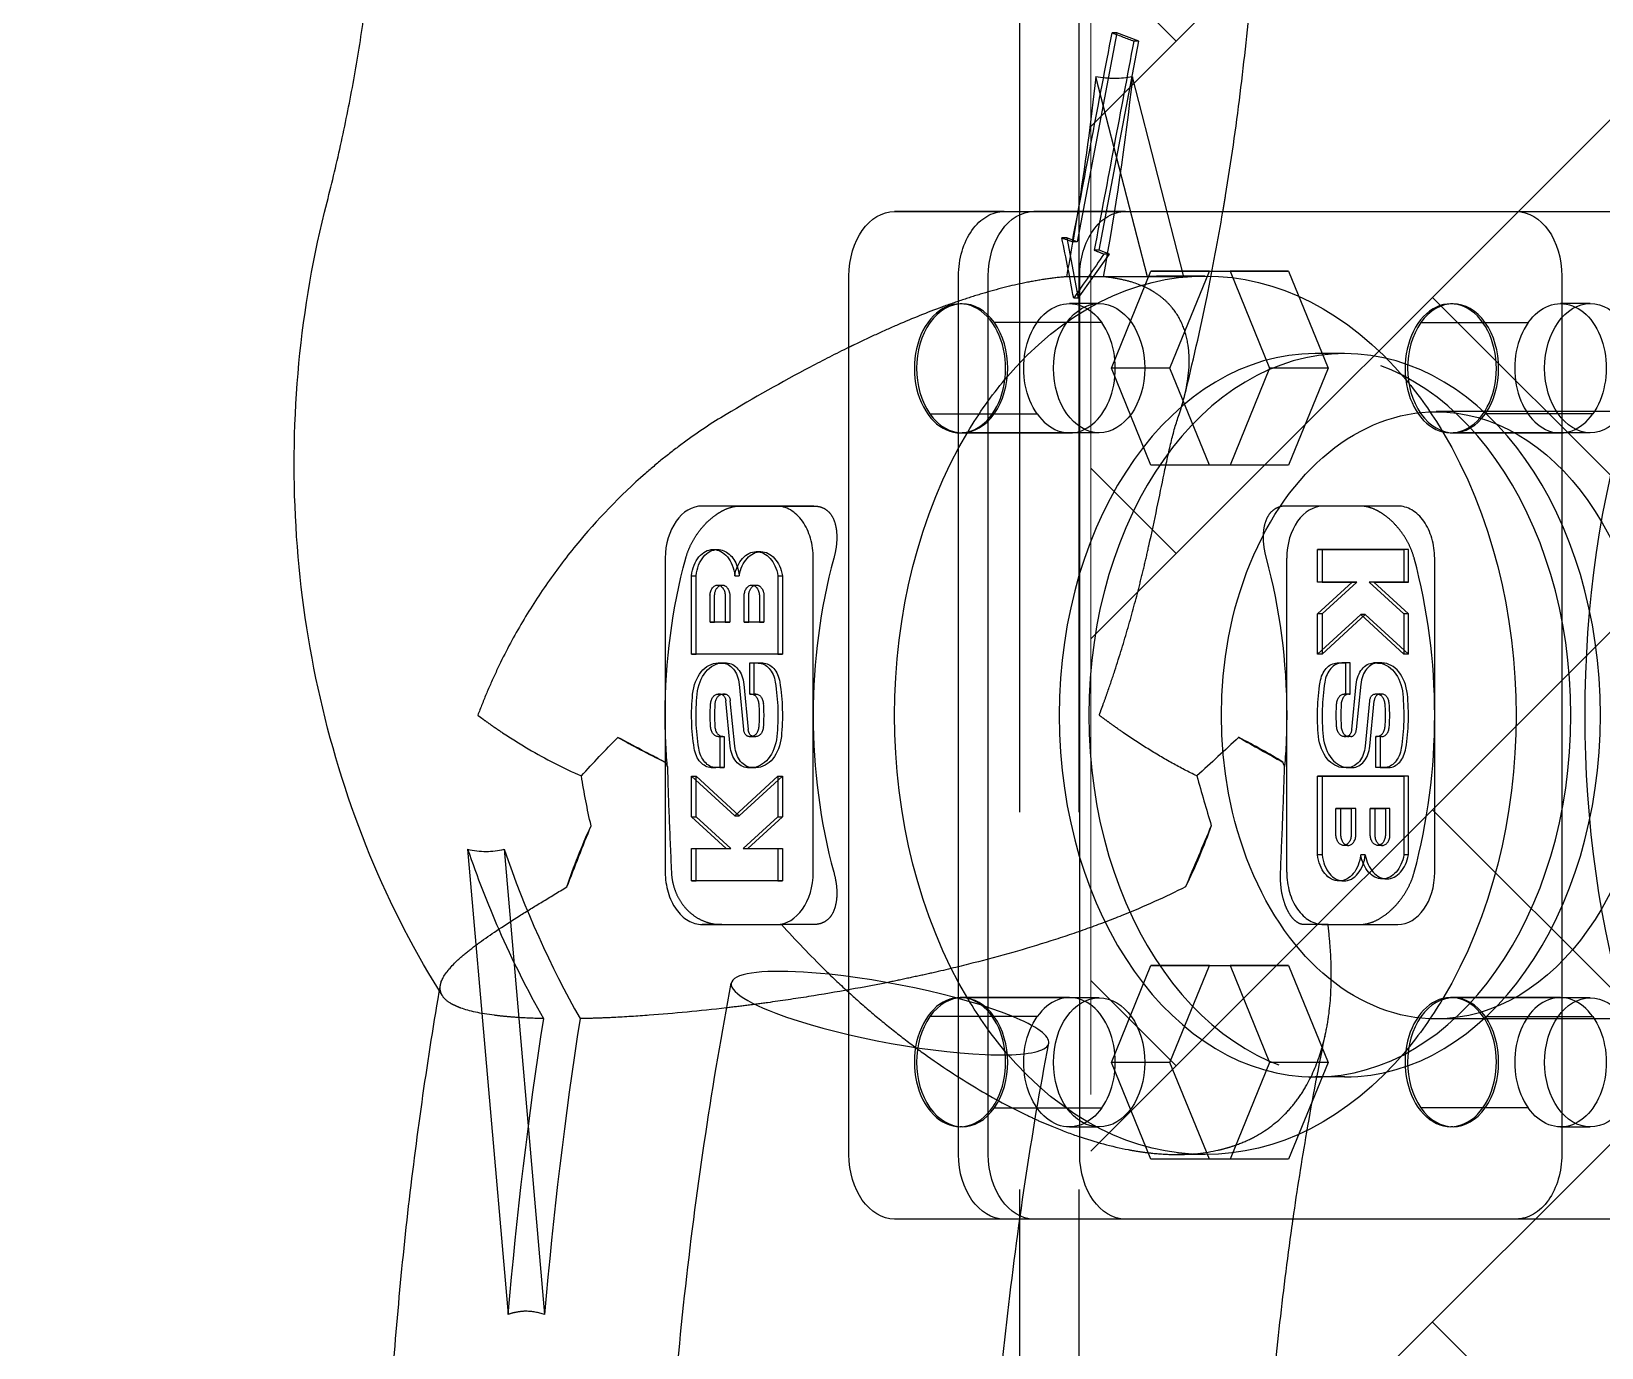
# Model space of a CAD drawing. Header units: millimetres. Extents: x -46397 to 283259, y -8690 to 23983.
# Drawn here: x -13782.1 to -13650.1, y 21987.5 to 22098.3 of the extents above; entities that cross this region are included whole.
import ezdxf

# ---------------------------------------------------------------- set-up
doc = ezdxf.new("R2010")
doc.units = ezdxf.units.MM
doc.linetypes.add('CENTER', pattern=[2, 1.25, -0.25, 0.25, -0.25])
doc.linetypes.add('PHANTOM', pattern=[63.5, 31.75, -6.35, 6.35, -6.35, 6.35, -6.35])
doc.layers.add('DUONGTAM', color=1, linetype='CENTER', lineweight=0)

# ---------------------------------------------------------------- blocks, each defined once
blk = doc.blocks.new('BO-3')
at = {"color": 251, "linetype": 'PHANTOM', "ltscale": 5, "extrusion": (0, 1, 0)}
for p, q in [((600, 4477.61), (600, 2977.61)), ((605, 4477.61), (605, 2977.61)), ((608.19, 4066.93), (604.86, 4049.36)), ((606.72, 4048.65), (610.05, 4066.23)), ((608.19, 4066.93), (607.8, 4066.93)), ((610.05, 4066.23), (608.19, 4066.93)), ((610.05, 4066.23), (609.62, 4066.23)), ((610.77, 4046.41), (606.44, 4063.22)), ((613.84, 4046.41), (609.52, 4063.22)), ((598.73, 4051.91), (589.51, 4051.91)), ((589.51, 4051.91), (641.78, 4051.91)), ((598.73, 4051.91), (651, 4051.91)), ((608.92, 4051.91), (601.23, 4051.91)), ((601.23, 4051.91), (653.5, 4051.91)), ((608.92, 4051.91), (661.18, 4051.91)), ((603.99, 4049.68), (603.57, 4049.68)), ((603.99, 4049.68), (604.96, 4044.61)), ((604.86, 4049.36), (603.99, 4049.68)), ((604.86, 4049.36), (604.46, 4049.36)), ((604.96, 4044.61), (607.58, 4048.32)), ((606.72, 4048.65), (606.3, 4048.65)), ((607.58, 4048.32), (606.72, 4048.65)), ((607.58, 4048.32), (607.1, 4048.32)), ((585.67, 3972.56), (585.67, 4046.47)), ((594.89, 3972.56), (594.89, 4046.47)), ((597.39, 3972.56), (597.39, 4046.47)), ((610.77, 4046.41), (603.97, 4046.41)), ((605.08, 3972.56), (605.08, 4046.47)), ((613.84, 4046.41), (607.04, 4046.41)), ((607.74, 4038.72), (611.07, 4046.87)), ((615.99, 4046.87), (611.07, 4046.87)), ((611.07, 4046.87), (617.73, 4046.87)), ((615.64, 4046.47), (612.29, 4046.47)), ((612.66, 4038.72), (615.99, 4046.87)), ((615.99, 4046.87), (622.65, 4046.87)), ((617.73, 4046.87), (621.05, 4038.72)), ((622.65, 4046.87), (617.73, 4046.87)), ((622.65, 4046.87), (625.97, 4038.72)), ((645.62, 4046.47), (645.62, 3972.56)), ((595.2, 4044.13), (595.01, 4044.13)), ((606.71, 4044.16), (604.21, 4044.16)), ((604.96, 4044.61), (604.57, 4044.61)), ((636.47, 4044.13), (636.28, 4044.13)), ((648.02, 4044.16), (645.52, 4044.16)), ((606.94, 4042.55), (597.91, 4042.55)), ((633.76, 4042.55), (642.79, 4042.55)), ((627.36, 4039.95), (624.87, 4039.95)), ((611.07, 4030.57), (607.74, 4038.72)), ((612.66, 4038.72), (607.74, 4038.72)), ((615.99, 4030.57), (612.66, 4038.72)), ((621.05, 4038.72), (617.73, 4030.57)), ((625.97, 4038.72), (621.05, 4038.72)), ((625.97, 4038.72), (622.65, 4030.57)), ((592.47, 4034.87), (601.5, 4034.87)), ((653.88, 4035.06), (635.05, 4035.06)), ((648.23, 4034.87), (639.2, 4034.87)), ((604.23, 4033.26), (595.01, 4033.26)), ((606.71, 4033.29), (595.18, 4033.29)), ((645.5, 4033.26), (636.28, 4033.26)), ((648.02, 4033.29), (636.49, 4033.29)), ((617.73, 4030.57), (611.07, 4030.57)), ((615.99, 4030.57), (611.07, 4030.57)), ((622.65, 4030.57), (615.99, 4030.57)), ((622.65, 4030.57), (617.73, 4030.57)), ((579.56, 4027.12), (573.33, 4027.12)), ((576.49, 4027.12), (582.72, 4027.12)), ((582.72, 4027.12), (579.56, 4027.12)), ((628.67, 4027.12), (622.44, 4027.12)), ((631.82, 4027.12), (625.6, 4027.12)), ((631.82, 4027.12), (628.67, 4027.12)), ((570.22, 4022.72), (570.22, 3996.31)), ((574.25, 4023.45), (574.63, 4023.45)), ((577.88, 4023.28), (578.26, 4023.28)), ((582.67, 3996.31), (582.67, 4022.72)), ((622.48, 4022.72), (622.48, 3996.31)), ((625.08, 4023.45), (632.34, 4023.45)), ((625.08, 4020.72), (625.08, 4023.45)), ((625.46, 4023.45), (625.08, 4023.45)), ((632.73, 4023.45), (625.46, 4023.45)), ((625.46, 4023.45), (625.46, 4020.72)), ((632.34, 4023.45), (632.34, 4020.72)), ((632.73, 4023.45), (632.34, 4023.45)), ((632.73, 4020.72), (632.73, 4023.45)), ((634.94, 3996.31), (634.94, 4022.72)), ((572.43, 4014.65), (572.43, 4021.25)), ((572.43, 4021.25), (572.81, 4021.25)), ((572.81, 4014.65), (572.81, 4021.25)), ((576.06, 4021.25), (576.45, 4021.25)), ((579.69, 4021.25), (580.08, 4021.25)), ((579.69, 4021.25), (579.69, 4014.65)), ((580.08, 4021.25), (580.08, 4014.65)), ((574.62, 4020.46), (575.01, 4020.46)), ((577.5, 4020.46), (577.88, 4020.46)), ((628, 4020.72), (625.08, 4020.72)), ((625.08, 4018.04), (628, 4020.72)), ((625.46, 4020.72), (625.08, 4020.72)), ((625.46, 4020.72), (628.38, 4020.72)), ((628.38, 4020.72), (625.46, 4018.04)), ((628.38, 4020.72), (628, 4020.72)), ((629.42, 4020.72), (632.34, 4018.04)), ((632.34, 4020.72), (629.42, 4020.72)), ((629.81, 4020.72), (629.42, 4020.72)), ((632.73, 4018.04), (629.81, 4020.72)), ((629.81, 4020.72), (632.73, 4020.72)), ((632.73, 4020.72), (632.34, 4020.72)), ((573.99, 4017.35), (573.99, 4019.62)), ((574.37, 4017.35), (574.37, 4019.62)), ((575.26, 4019.62), (575.26, 4017.35)), ((575.65, 4019.62), (575.65, 4017.35)), ((576.86, 4017.35), (576.86, 4019.62)), ((577.24, 4017.35), (577.24, 4019.62)), ((578.14, 4019.62), (578.14, 4017.35)), ((578.52, 4019.62), (578.52, 4017.35)), ((575.26, 4017.35), (573.99, 4017.35)), ((573.99, 4017.35), (574.37, 4017.35)), ((575.65, 4017.35), (574.37, 4017.35)), ((575.26, 4017.35), (575.65, 4017.35)), ((578.14, 4017.35), (576.86, 4017.35)), ((576.86, 4017.35), (577.24, 4017.35)), ((578.52, 4017.35), (577.24, 4017.35)), ((578.14, 4017.35), (578.52, 4017.35)), ((625.08, 4014.65), (625.08, 4018.04)), ((625.46, 4018.04), (625.08, 4018.04)), ((628.71, 4017.99), (625.08, 4014.65)), ((625.46, 4018.04), (625.46, 4014.65)), ((625.46, 4014.65), (629.09, 4017.99)), ((632.34, 4014.65), (628.71, 4017.99)), ((629.09, 4017.99), (628.71, 4017.99)), ((629.09, 4017.99), (632.73, 4014.65)), ((632.34, 4018.04), (632.34, 4014.65)), ((632.73, 4018.04), (632.34, 4018.04)), ((632.73, 4014.65), (632.73, 4018.04)), ((572.43, 4014.65), (572.81, 4014.65)), ((579.69, 4014.65), (572.43, 4014.65)), ((580.08, 4014.65), (572.81, 4014.65)), ((579.69, 4014.65), (580.08, 4014.65)), ((625.46, 4014.65), (625.08, 4014.65)), ((632.73, 4014.65), (632.34, 4014.65)), ((574.66, 4013.92), (574.98, 4013.92)), ((574.66, 4013.92), (575.04, 4013.92)), ((574.98, 4013.92), (575.37, 4013.92)), ((575.04, 4013.92), (575.37, 4013.92)), ((577.33, 4013.92), (578.04, 4013.92)), ((577.33, 4011.3), (577.33, 4013.92)), ((577.33, 4013.92), (577.71, 4013.92)), ((577.71, 4013.92), (578.42, 4013.92)), ((577.71, 4011.3), (577.71, 4013.92)), ((578.04, 4013.92), (578.42, 4013.92)), ((626.73, 4013.92), (627.44, 4013.92)), ((627.83, 4013.92), (627.12, 4013.92)), ((627.44, 4013.92), (627.44, 4011.3)), ((627.83, 4013.92), (627.44, 4013.92)), ((627.83, 4011.3), (627.83, 4013.92)), ((629.79, 4013.92), (630.12, 4013.92)), ((630.17, 4013.92), (629.79, 4013.92)), ((630.5, 4013.92), (630.12, 4013.92)), ((630.5, 4013.92), (630.17, 4013.92)), ((576.44, 4012.12), (576.81, 4008.31)), ((576.83, 4012.12), (577.2, 4008.31)), ((627.96, 4008.31), (628.33, 4012.12)), ((628.71, 4012.12), (628.34, 4008.31)), ((574.84, 4011.3), (574.68, 4011.3)), ((574.68, 4011.3), (575.06, 4011.3)), ((574.84, 4011.3), (575.22, 4011.3)), ((575.22, 4011.3), (575.06, 4011.3)), ((575.68, 4006.91), (575.31, 4010.72)), ((576.06, 4006.91), (575.69, 4010.72)), ((577.44, 4011.3), (577.33, 4011.3)), ((577.33, 4011.3), (577.71, 4011.3)), ((577.44, 4011.3), (577.83, 4011.3)), ((577.83, 4011.3), (577.71, 4011.3)), ((627.44, 4011.3), (627.33, 4011.3)), ((627.71, 4011.3), (627.33, 4011.3)), ((627.83, 4011.3), (627.44, 4011.3)), ((627.71, 4011.3), (627.83, 4011.3)), ((629.46, 4010.72), (629.09, 4006.91)), ((629.48, 4006.91), (629.85, 4010.72)), ((630.09, 4011.3), (629.94, 4011.3)), ((630.32, 4011.3), (629.94, 4011.3)), ((630.47, 4011.3), (630.09, 4011.3)), ((630.32, 4011.3), (630.47, 4011.3)), ((574.68, 4007.72), (574.8, 4007.72)), ((574.68, 4007.72), (575.06, 4007.72)), ((574.8, 4007.72), (575.18, 4007.72)), ((574.8, 4007.72), (574.8, 4005.11)), ((575.06, 4007.72), (575.18, 4007.72)), ((575.18, 4007.72), (575.18, 4005.11)), ((577.29, 4007.72), (577.44, 4007.72)), ((577.29, 4007.72), (577.67, 4007.72)), ((577.44, 4007.72), (577.83, 4007.72)), ((577.67, 4007.72), (577.83, 4007.72)), ((627.33, 4007.72), (627.48, 4007.72)), ((627.71, 4007.72), (627.33, 4007.72)), ((627.87, 4007.72), (627.48, 4007.72)), ((627.87, 4007.72), (627.71, 4007.72)), ((629.98, 4007.72), (630.09, 4007.72)), ((629.98, 4005.11), (629.98, 4007.72)), ((630.36, 4007.72), (629.98, 4007.72)), ((630.47, 4007.72), (630.09, 4007.72)), ((630.47, 4007.72), (630.36, 4007.72)), ((630.36, 4007.72), (630.36, 4005.11)), ((572.43, 4000.98), (572.43, 4004.38)), ((572.43, 4004.38), (572.81, 4004.38)), ((572.43, 4004.38), (576.06, 4001.04)), ((572.81, 4004.38), (576.45, 4001.04)), ((572.81, 4000.98), (572.81, 4004.38)), ((574.8, 4005.11), (574.09, 4005.11)), ((574.09, 4005.11), (574.47, 4005.11)), ((575.18, 4005.11), (574.47, 4005.11)), ((574.8, 4005.11), (575.18, 4005.11)), ((576.06, 4001.04), (579.69, 4004.38)), ((576.45, 4001.04), (580.08, 4004.38)), ((577.47, 4005.11), (577.14, 4005.11)), ((577.14, 4005.11), (577.52, 4005.11)), ((577.47, 4005.11), (577.85, 4005.11)), ((577.85, 4005.11), (577.52, 4005.11)), ((579.69, 4004.38), (580.08, 4004.38)), ((579.69, 4004.38), (579.69, 4000.98)), ((580.08, 4004.38), (580.08, 4000.98)), ((625.08, 4004.38), (632.34, 4004.38)), ((625.08, 3997.77), (625.08, 4004.38)), ((625.46, 4004.38), (625.08, 4004.38)), ((632.73, 4004.38), (625.46, 4004.38)), ((625.46, 4004.38), (625.46, 3997.77)), ((627.63, 4005.11), (627.3, 4005.11)), ((627.69, 4005.11), (627.3, 4005.11)), ((628.02, 4005.11), (627.63, 4005.11)), ((627.69, 4005.11), (628.02, 4005.11)), ((630.69, 4005.11), (629.98, 4005.11)), ((630.36, 4005.11), (629.98, 4005.11)), ((630.36, 4005.11), (631.07, 4005.11)), ((632.34, 4004.38), (632.34, 3997.77)), ((632.73, 4004.38), (632.34, 4004.38)), ((632.73, 3997.77), (632.73, 4004.38)), ((626.63, 4001.68), (627.91, 4001.68)), ((626.63, 3999.4), (626.63, 4001.68)), ((627.02, 4001.68), (626.63, 4001.68)), ((627.02, 4001.68), (627.02, 3999.4)), ((628.3, 4001.68), (627.02, 4001.68)), ((627.91, 4001.68), (627.91, 3999.4)), ((628.3, 4001.68), (627.91, 4001.68)), ((628.3, 3999.4), (628.3, 4001.68)), ((629.51, 3999.4), (629.51, 4001.68)), ((629.51, 4001.68), (630.79, 4001.68)), ((629.89, 4001.68), (629.51, 4001.68)), ((631.17, 4001.68), (629.89, 4001.68)), ((629.89, 4001.68), (629.89, 3999.4)), ((630.79, 4001.68), (630.79, 3999.4)), ((631.17, 4001.68), (630.79, 4001.68)), ((631.17, 3999.4), (631.17, 4001.68)), ((575.35, 3998.3), (572.43, 4000.98)), ((572.43, 4000.98), (572.81, 4000.98)), ((575.73, 3998.3), (572.81, 4000.98)), ((576.06, 4001.04), (576.45, 4001.04)), ((579.69, 4000.98), (576.77, 3998.3)), ((580.08, 4000.98), (577.16, 3998.3)), ((579.69, 4000.98), (580.08, 4000.98)), ((553.6, 3998.25), (557, 3959.1)), ((556.67, 3998.25), (560.07, 3959.1)), ((572.43, 3995.57), (572.43, 3998.3)), ((572.43, 3998.3), (575.35, 3998.3)), ((572.43, 3998.3), (572.81, 3998.3)), ((572.81, 3995.57), (572.81, 3998.3)), ((572.81, 3998.3), (575.73, 3998.3)), ((575.35, 3998.3), (575.73, 3998.3)), ((576.77, 3998.3), (579.69, 3998.3)), ((576.77, 3998.3), (577.16, 3998.3)), ((577.16, 3998.3), (580.08, 3998.3)), ((579.69, 3998.3), (580.08, 3998.3)), ((579.69, 3998.3), (579.69, 3995.57)), ((580.08, 3998.3), (580.08, 3995.57)), ((625.46, 3997.77), (625.08, 3997.77)), ((627.66, 3998.57), (627.27, 3998.57)), ((629.09, 3997.77), (628.71, 3997.77)), ((630.53, 3998.57), (630.15, 3998.57)), ((632.73, 3997.77), (632.34, 3997.77)), ((579.69, 3995.57), (572.43, 3995.57)), ((572.43, 3995.57), (572.81, 3995.57)), ((580.08, 3995.57), (572.81, 3995.57)), ((579.69, 3995.57), (580.08, 3995.57)), ((627.28, 3995.57), (626.89, 3995.57)), ((630.91, 3995.75), (630.53, 3995.75)), ((573.33, 3991.91), (579.56, 3991.91)), ((574.97, 3991.91), (573.33, 3991.91)), ((582.72, 3991.91), (580.01, 3991.91)), ((625.6, 3991.91), (623.96, 3991.91)), ((625.6, 3991.91), (631.82, 3991.91)), ((625.96, 3991.91), (628.67, 3991.91)), ((607.74, 3980.31), (611.07, 3988.46)), ((615.99, 3988.46), (611.07, 3988.46)), ((611.07, 3988.46), (617.73, 3988.46)), ((612.66, 3980.31), (615.99, 3988.46)), ((615.99, 3988.46), (622.65, 3988.46)), ((617.73, 3988.46), (621.05, 3980.31)), ((622.65, 3988.46), (617.73, 3988.46)), ((622.65, 3988.46), (625.97, 3980.31)), ((604.23, 3985.76), (595.01, 3985.76)), ((606.71, 3985.74), (595.18, 3985.74)), ((645.5, 3985.76), (636.28, 3985.76)), ((648.02, 3985.74), (636.49, 3985.74)), ((601.51, 3984.16), (592.47, 3984.16)), ((653.88, 3983.97), (635.05, 3983.97)), ((639.2, 3984.16), (648.23, 3984.16)), ((611.07, 3972.16), (607.74, 3980.31)), ((612.66, 3980.31), (607.74, 3980.31)), ((615.99, 3972.16), (612.66, 3980.31)), ((621.05, 3980.31), (617.73, 3972.16)), ((625.97, 3980.31), (621.05, 3980.31)), ((625.97, 3980.31), (622.65, 3972.16)), ((627.37, 3979.08), (624.87, 3979.08)), ((597.91, 3976.48), (606.94, 3976.48)), ((642.79, 3976.48), (633.76, 3976.48)), ((595.2, 3974.89), (595.01, 3974.89)), ((606.71, 3974.87), (604.21, 3974.87)), ((636.47, 3974.89), (636.28, 3974.89)), ((648.02, 3974.87), (645.52, 3974.87)), ((615.64, 3972.56), (613.26, 3972.56)), ((617.73, 3972.16), (611.07, 3972.16)), ((615.99, 3972.16), (611.07, 3972.16)), ((622.65, 3972.16), (615.99, 3972.16)), ((622.65, 3972.16), (617.73, 3972.16)), ((641.78, 3967.12), (589.51, 3967.12)), ((651, 3967.12), (598.73, 3967.12)), ((653.5, 3967.12), (601.23, 3967.12)), ((661.18, 3967.12), (608.92, 3967.12)), ((651, 3967.12), (641.78, 3967.12))]:
    blk.add_line(p, q, dxfattribs=at)
at = {"color": 251, "linetype": 'PHANTOM', "ltscale": 5}
for centre, major_axis, ratio, start_param, end_param in [((695.58, 4009.51), (0, 67.93), 0.707107, 0, 1.57079), ((621.8, 4009.51), (-16.49, 35.46), 0.631524, 5.938679, 6.056394), ((595.01, 4038.7), (0, 5.43), 0.707107, -1.744416, 3.315199), ((595.2, 4038.7), (0, 5.43), 0.707107, -0.782576, 2.35336), ((606.71, 4038.72), (0, -5.43), 0.707107, 1.57079, 7.853975), ((636.28, 4038.7), (0, -5.43), 0.707107, -0.17362, 4.885996), ((636.47, 4038.7), (0, 5.43), 0.707107, -2.353373, 0.782563), ((648.02, 4038.72), (0, -5.43), 0.707107, 1.57079, 7.853975), ((595.18, 4038.72), (0, -5.43), 0.707107, -0.782576, 2.35336), ((604.23, 4038.7), (0, -5.43), 0.707107, -0.788233, 2.359016), ((636.49, 4038.72), (0, -5.43), 0.707107, -2.353373, 0.782563), ((645.5, 4038.7), (0, -5.43), 0.707107, -2.359029, 0.78822), ((595.01, 4038.7), (0, -5.43), 0.707107, 0.173607, 1.397176), ((636.28, 4038.7), (0, -5.43), 0.707107, -1.39719, -0.17362), ((573.33, 4022.72), (0, 4.4), 0.707107, 0.000007, 1.570803), ((579.56, 4022.72), (0, 4.4), 0.707107, -1.57079, 0.000007), ((625.6, 4022.72), (0, 4.4), 0.707107, 0.000007, 1.570803), ((631.82, 4022.72), (0, 4.4), 0.707107, -1.57079, 0.000007), ((608.8, 4009.51), (0, -36.96), 0.707107, -1.936235, -1.570803), ((608.8, 4009.51), (0, 36.96), 0.707107, -1.570803, -1.205371), ((627.12, 4011.83), (0, 2.08), 0.707107, 0.000007, 1.349036), ((630.17, 4011.83), (0, 2.08), 0.707107, 0.000007, 1.434218), ((630.5, 4010.86), (0, 3.05), 0.707107, -1.429286, 0.000007), ((634.39, 4009.51), (0, -12.62), 0.707107, -1.792557, -1.429286), ((627.71, 4010.39), (0, 0.91), 0.707107, 0.000007, 1.473884), ((630.32, 4010.63), (0, 0.675), 0.707107, 0.000007, 1.434218), ((630.47, 4010.39), (0, 0.91), 0.707107, -1.473871, 0.000007), ((623.8, 4009.51), (0, 12.62), 0.707107, -1.792557, -1.429286), ((608.8, 4009.51), (0, -36.96), 0.707107, -1.570803, -1.205371), ((634.12, 4009.51), (0, -10.01), 0.707107, -1.667709, -1.473871), ((624.07, 4009.51), (0, 10.01), 0.707107, -1.667709, -1.473871), ((608.8, 4009.51), (0, 36.96), 0.707107, -1.936235, -1.570803), ((695.58, 4009.51), (0, -67.93), 0.707107, -1.570803, 0), ((627.71, 4008.63), (0, -0.91), 0.707107, -1.473871, 0.000007), ((627.87, 4008.4), (0, -0.675), 0.707107, 0.000007, 1.434218), ((630.47, 4008.63), (0, -0.91), 0.707107, 0.000007, 1.473884), ((593.57, 4006.99), (35.67, -9.68), 0.2534, -2.372252, -2.215015), ((593.57, 4006.99), (-35.67, 9.68), 0.2534, -2.428702, -2.271465), ((627.69, 4008.16), (0, -3.05), 0.707107, -1.429286, 0.000007), ((628.02, 4007.2), (0, -2.08), 0.707107, 0.000007, 1.434218), ((631.07, 4007.2), (0, -2.08), 0.707107, 0.000007, 1.349036), ((627.66, 3999.47), (0, -0.905), 0.707107, -1.494877, 1.49489), ((630.53, 3999.47), (0, -0.905), 0.707107, -1.494877, 1.49489), ((600.95, 4030.65), (0, 74.39), 0.707107, 2.021432, 2.124859), ((604.02, 4030.65), (0, 74.39), 0.707107, 2.021432, 2.248833), ((627.28, 3998.17), (0, -2.6), 0.707107, -1.417246, 1.417259), ((630.91, 3998.39), (0, -2.64), 0.707107, -1.33546, 1.335473), ((573.33, 3996.31), (0, -4.4), 0.707107, -1.57079, 0.000007), ((579.56, 3996.31), (0, -4.4), 0.707107, 0.000007, 1.570803), ((625.6, 3996.31), (0, -4.4), 0.707107, -1.57079, 0.000007), ((631.82, 3996.31), (0, -4.4), 0.707107, 0.000007, 1.570803), ((601.32, 4030.97), (45.1, 39.46), 0.000001, 3.141588, 3.141592), ((600.95, 4030.65), (0, 74.39), 0.707107, 2.124864, 2.248833), ((589.12, 3984.45), (-13.35, 2.53), 0.183008, -1.144652, 0.802728), ((589.12, 3984.45), (13.35, -2.53), 0.183008, -2.338865, 1.996343), ((589.12, 3984.45), (-13.35, 2.53), 0.183009, -1.14525, -1.144652), ((595.01, 3980.33), (0, 5.43), 0.707107, -0.17362, 4.885996), ((595.18, 3980.31), (0, 5.43), 0.707107, -2.353373, 0.782563), ((595.01, 3980.33), (0, 5.43), 0.707107, -1.39719, -0.17362), ((604.23, 3980.33), (0, 5.43), 0.707107, -2.359029, 0.78822), ((606.71, 3980.31), (0, -5.43), 0.707107, 1.57079, 7.853975), ((636.28, 3980.33), (0, -5.43), 0.707107, -1.744416, 3.315199), ((636.49, 3980.31), (0, 5.43), 0.707107, -0.782576, 2.35336), ((636.28, 3980.33), (0, 5.43), 0.707107, 0.173607, 1.397176), ((645.5, 3980.33), (0, 5.43), 0.707107, -0.788233, 2.359016), ((648.02, 3980.31), (0, -5.43), 0.707107, 1.57079, 7.853975), ((735.54, 3929.08), (0, 254.28), 0.707107, 1.353148, 1.452468), ((738.62, 3929.08), (0, 254.28), 0.707107, 1.353148, 1.452468), ((595.2, 3980.33), (0, -5.43), 0.707107, -2.353373, 0.782563), ((636.47, 3980.33), (0, -5.43), 0.707107, -0.782576, 2.35336)]:
    blk.add_ellipse(centre, major_axis=major_axis, ratio=ratio, start_param=start_param, end_param=end_param, dxfattribs=at)
at = {"color": 251, "linetype": 'PHANTOM', "ltscale": 5, "extrusion": (0, 0, -1)}
for centre, major_axis, ratio, start_param, end_param in [((485.75, 4089.95), (0, 172.76), 0.707107, 1.726127, 1.792815), ((488.83, 4089.95), (0, 172.76), 0.707107, 1.726127, 1.825573), ((589.51, 4046.47), (0, 5.43), 0.707107, -1.57079, 0), ((589.51, 4046.47), (0, 5.43), 0.000001, 0, 0.000007), ((598.73, 4046.47), (0, 5.43), 0.707107, -1.57079, 0.000007), ((601.23, 4046.47), (0, 5.43), 0.707107, -1.57079, 0), ((601.23, 4046.47), (0, 5.43), 0.000001, 0, 0.000007), ((485.75, 4089.95), (0, 172.76), 0.707107, 1.792815, 1.825573), ((608.92, 4046.47), (0, 5.43), 0.707107, -1.57079, 0.000007), ((641.78, 4046.47), (0, 5.43), 0.707107, 0.000007, 1.570803), ((615.64, 4009.51), (0, 36.96), 0.707107, -0.700831, 0.700844), ((604.21, 4038.72), (0, 5.43), 0.707107, -2.359016, 0.788233), ((645.52, 4038.72), (0, 5.43), 0.707107, -0.78822, 2.359029), ((624.87, 4009.51), (0, 30.43), 0.707107, -1.570789783786883, 4.712395523392703), ((627.36, 4009.51), (0, -30.43), 0.707107, -1.570789783786884, 4.712395523392702), ((615.64, 4009.51), (0, 36.96), 0.707107, -0.869953, -0.700831), ((615.64, 4009.51), (0, -36.96), 0.707107, -2.440749, -2.271627), ((635.05, 4009.51), (0, -25.54), 0.707107, 0, 3.141593), ((635.05, 4009.51), (0, 25.54), 0.707107, 0, 1.570803), ((615.64, 4009.51), (0, 36.96), 0.707107, -2.271627, -0.869953), ((615.64, 4009.51), (0, -36.96), 0.707107, -2.271627, -0.869953), ((596.35, 4009.51), (0, 36.96), 0.707107, -1.57079, -1.205358), ((574.25, 4020.86), (0, 2.6), 0.707107, -1.417259, 1.417246), ((574.63, 4020.86), (0, -2.6), 0.707107, 1.724334, 3.141593), ((574.63, 4020.86), (0, 2.6), 0.707107, 0, 1.113758), ((577.88, 4020.64), (0, 2.64), 0.707107, -1.335473, 1.33546), ((578.26, 4020.64), (0, -2.64), 0.707107, 1.806119, 3.141593), ((578.26, 4020.64), (0, 2.64), 0.707107, 0, 1.33546), ((596.35, 4009.51), (0, -36.96), 0.707107, -1.936222, -1.57079), ((574.63, 4020.86), (0, 2.6), 0.707107, 1.113758, 1.417246), ((574.62, 4019.56), (0, 0.905), 0.707107, -1.49489, 1.494877), ((575.01, 4019.56), (0, -0.905), 0.707107, 1.646703, 2.836641), ((575.01, 4019.56), (0, 0.905), 0.707107, -0.304952, 1.494877), ((577.5, 4019.56), (0, 0.905), 0.707107, -1.49489, 1.494877), ((577.88, 4019.56), (0, -0.905), 0.707107, 1.646703, 2.836641), ((577.88, 4019.56), (0, 0.905), 0.707107, -0.304952, 1.494877), ((574.66, 4010.86), (0, 3.05), 0.707107, -1.429299, -0.000007), ((575.04, 4010.86), (0, -3.05), 0.707107, 1.712294, 3.141586), ((574.98, 4011.83), (0, 2.08), 0.707107, -0.000007, 1.434205), ((575.37, 4011.83), (0, 2.08), 0.707107, 0, 1.434205), ((578.04, 4011.83), (0, 2.08), 0.707107, -0.000007, 1.349023), ((578.42, 4011.83), (0, 2.08), 0.707107, 0, 1.349023), ((626.73, 4011.83), (0, -2.08), 0.707107, 1.792557, 3.141586), ((629.79, 4011.83), (0, -2.08), 0.707107, 1.707375, 3.141586), ((630.12, 4010.86), (0, 3.05), 0.707107, -0.000007, 1.429286), ((570.77, 4009.51), (0, -12.62), 0.707107, -1.79257, -1.429299), ((571.15, 4009.51), (0, 12.62), 0.707107, 1.349023, 1.712294), ((634, 4009.51), (0, -12.62), 0.707107, 1.429286, 1.792557), ((581.36, 4009.51), (0, 12.62), 0.707107, -1.79257, -1.429299), ((581.74, 4009.51), (0, -12.62), 0.707107, 1.349023, 1.712294), ((574.68, 4010.39), (0, 0.91), 0.707107, -1.473884, -0.000007), ((575.06, 4010.39), (0, -0.91), 0.707107, 1.667708, 2.949137), ((574.84, 4010.63), (0, 0.675), 0.707107, -0.000007, 1.434205), ((575.06, 4010.39), (0, -0.91), 0.707107, 2.949137, 3.141586), ((575.22, 4010.63), (0, 0.675), 0.707107, -0.000007, 1.434205), ((577.44, 4010.39), (0, 0.91), 0.707107, -0.000007, 1.473871), ((577.83, 4010.39), (0, 0.91), 0.707107, -0.000007, 1.473871), ((627.33, 4010.39), (0, -0.91), 0.707107, 1.667709, 3.141586), ((629.94, 4010.63), (0, -0.675), 0.707107, 1.707375, 3.141586), ((630.09, 4010.39), (0, 0.91), 0.707107, -0.000007, 1.473871), ((623.41, 4009.51), (0, 12.62), 0.707107, 1.429286, 1.792557), ((596.35, 4009.51), (0, 36.96), 0.707107, -1.687581, -1.57079), ((581.08, 4009.51), (0, 10.01), 0.707107, -1.667722, -1.473884), ((581.47, 4009.51), (0, -10.01), 0.707107, 1.473871, 1.667709), ((571.04, 4009.51), (0, -10.01), 0.707107, -1.667722, -1.473884), ((571.42, 4009.51), (0, 10.01), 0.707107, 1.473871, 1.667709), ((596.35, 4009.51), (0, -36.96), 0.707107, -1.57079, -1.453999), ((633.73, 4009.51), (0, -10.01), 0.707107, 1.473871, 1.667709), ((623.69, 4009.51), (0, 10.01), 0.707107, 1.473871, 1.667709), ((635.05, 4009.51), (0, -25.54), 0.707107, -1.57079, 0), ((574.68, 4008.63), (0, -0.91), 0.707107, -0.000007, 1.473871), ((575.06, 4008.63), (0, -0.91), 0.707107, 0.00153, 1.473871), ((577.29, 4008.4), (0, -0.675), 0.707107, -0.000007, 1.434205), ((577.67, 4008.4), (0, -0.675), 0.707107, 0.223563, 1.434205), ((577.44, 4008.63), (0, -0.91), 0.707107, -1.473884, -0.000007), ((577.83, 4008.63), (0, 0.91), 0.707107, 1.667709, 3.141586), ((627.33, 4008.63), (0, -0.91), 0.707107, -0.000007, 1.473871), ((627.48, 4008.4), (0, 0.675), 0.707107, 1.707375, 3.141586), ((630.09, 4008.63), (0, 0.91), 0.707107, 1.667709, 3.141586), ((588.91, 4009.51), (72.73, -35.36), 0.147655, 1.758808, 1.815258), ((574.09, 4007.2), (0, -2.08), 0.707107, -0.000007, 1.349023), ((574.47, 4007.2), (0, -2.08), 0.707107, -0.000007, 1.349023), ((575.06, 4008.63), (0, 0.91), 0.707107, 3.141586, 3.143123), ((577.14, 4007.2), (0, -2.08), 0.707107, -0.000007, 1.434205), ((577.52, 4007.2), (0, -2.08), 0.707107, -0.000007, 1.434205), ((577.47, 4008.16), (0, -3.05), 0.707107, -1.429299, -0.000007), ((577.67, 4008.4), (0, 0.675), 0.707107, 3.141586, 3.365156), ((577.85, 4008.16), (0, 3.05), 0.707107, 1.712294, 3.141586), ((588.91, 4009.51), (72.73, -35.36), 0.147655, 5.057637, 5.114087), ((627.3, 4008.16), (0, -3.05), 0.707107, -0.000007, 1.429286), ((627.63, 4007.2), (0, 2.08), 0.707107, 1.707375, 3.141586), ((630.69, 4007.2), (0, 2.08), 0.707107, 1.792557, 3.141586), ((589.23, 3998.18), (23.37, 28.63), 0.612375, -2.131506, -1.970544), ((589.23, 3998.18), (-23.37, -28.63), 0.612375, -2.098335, -1.937372), ((627.27, 3999.47), (0, -0.905), 0.707107, -1.49489, 1.494877), ((630.15, 3999.47), (0, -0.905), 0.707107, -1.49489, 1.494877), ((626.89, 3998.17), (0, -2.6), 0.707107, -1.417259, 1.417246), ((630.53, 3998.39), (0, -2.64), 0.707107, -1.335473, 1.33546), ((615.64, 4009.51), (0, 36.96), 0.707107, -2.440749, -2.271627), ((615.64, 4009.51), (0, -36.96), 0.707107, -0.869953, -0.700831), ((604.21, 3980.31), (0, -5.43), 0.707107, -0.78822, 2.359029), ((645.52, 3980.31), (0, -5.43), 0.707107, -2.359016, 0.788233), ((615.64, 4009.51), (0, -36.96), 0.707107, -0.700831, 0.700844), ((589.51, 3972.56), (0, -5.43), 0.707107, 0.000007, 1.570803), ((598.73, 3972.56), (0, -5.43), 0.707107, 0.000007, 1.570803), ((601.23, 3972.56), (0, -5.43), 0.707107, 0.000007, 1.570803), ((608.92, 3972.56), (0, -5.43), 0.707107, 0.000007, 1.570803), ((641.78, 3972.56), (0, -5.43), 0.707107, -1.57079, 0.000007)]:
    blk.add_ellipse(centre, major_axis=major_axis, ratio=ratio, start_param=start_param, end_param=end_param, dxfattribs=at)
at = {"color": 251, "linetype": 'PHANTOM', "ltscale": 5}
for points, knots in [([(541.78, 4052.69), (542.21, 4054.37), (542.61, 4056.07), (543.36, 4059.5), (543.71, 4061.24), (544.34, 4064.74), (544.62, 4066.51), (545.13, 4070.06), (545.35, 4071.85), (545.74, 4075.45), (545.9, 4077.26), (546.02, 4079.08)], [1.221737, 1.221737, 1.221737, 1.221737, 1.2716956, 1.2716956, 1.3216541, 1.3216541, 1.3716127, 1.3716127, 1.4215712, 1.4215712, 1.4715298, 1.4715298, 1.4715298, 1.4715298]), ([(617.12, 4051.91), (617.2, 4052.35), (617.27, 4052.8), (617.81, 4056.08), (618.22, 4058.93), (618.93, 4064.66), (619.24, 4067.54), (619.73, 4073.3), (619.92, 4076.19), (620.06, 4079.08)], [1.3343023, 1.3343023, 1.3343023, 1.3343023, 1.3427134, 1.3427134, 1.3963654, 1.3963654, 1.4500174, 1.4500174, 1.5036693, 1.5036693, 1.5036693, 1.5036693]), ([(604.46, 4049.36), (605.02, 4052.29), (605.57, 4055.22), (606.68, 4061.07), (607.24, 4064), (607.8, 4066.93)], [0.00000021, 0.00000021, 0.00000021, 0.00000021, 0.00837021, 0.00837021, 0.01674021, 0.01674021, 0.01674021, 0.01674021]), ([(609.62, 4066.23), (609.07, 4063.3), (608.52, 4060.37), (607.42, 4054.51), (606.86, 4051.58), (606.3, 4048.65)], [0.00000021, 0.00000021, 0.00000021, 0.00000021, 0.00837021, 0.00837021, 0.01674022, 0.01674022, 0.01674022, 0.01674022]), ([(551.23, 3986.32), (548.78, 3990.24), (546.74, 3994.34), (543.34, 4002.86), (542, 4007.3), (540.05, 4016.29), (539.43, 4020.85), (538.9, 4029.98), (538.98, 4034.57), (539.85, 4043.69), (540.63, 4048.22), (541.78, 4052.69)], [0.84845, 0.84845, 0.84845, 0.84845, 1.057026, 1.057026, 1.272733, 1.272733, 1.488441, 1.488441, 1.704148, 1.704148, 1.919856, 1.919856, 1.919856, 1.919856]), ([(613.89, 4036.38), (614.58, 4039.16), (615.21, 4041.95), (616.27, 4047.13), (616.71, 4049.51), (617.12, 4051.91)], [1.23540949, 1.23540949, 1.23540949, 1.23540949, 1.28906147, 1.28906147, 1.33430231, 1.33430231, 1.33430231, 1.33430231]), ([(603.97, 4046.41), (603.45, 4046.37), (602.91, 4046.31), (601.81, 4046.15), (601.25, 4046.05), (599.54, 4045.72), (598.36, 4045.42), (596.55, 4044.89), (595.93, 4044.7), (594.71, 4044.29), (594.1, 4044.08), (592.25, 4043.4), (591.02, 4042.9), (589.16, 4042.1), (588.54, 4041.82), (587.3, 4041.25), (586.68, 4040.96), (585.93, 4040.6), (585.8, 4040.53), (585.67, 4040.47)], [0.04100054, 0.04100054, 0.04100054, 0.04100054, 0.04286928, 0.04286928, 0.04473801, 0.04473801, 0.04847548, 0.04847548, 0.05034422, 0.05034422, 0.05221296, 0.05221296, 0.05595043, 0.05595043, 0.05781916, 0.05781916, 0.0596879, 0.0596879, 0.06008853, 0.06008853, 0.06008853, 0.06008853]), ([(613.43, 4034.82), (613.9, 4036.19), (614.2, 4037.53), (614.29, 4039.12), (614.29, 4039.43), (614.26, 4040.06), (614.24, 4040.36), (614.1, 4041.26), (613.95, 4041.83), (613.49, 4042.9), (613.19, 4043.4), (612.61, 4044.08), (612.4, 4044.3), (611.93, 4044.71), (611.67, 4044.9), (610.85, 4045.42), (610.21, 4045.72), (609.12, 4046.06), (608.73, 4046.15), (607.91, 4046.31), (607.49, 4046.37), (607.04, 4046.41)], [0.00709784, 0.00709784, 0.00709784, 0.00709784, 0.01457867, 0.01457867, 0.01644888, 0.01644888, 0.01831909, 0.01831909, 0.0220595, 0.0220595, 0.02579992, 0.02579992, 0.02767013, 0.02767013, 0.02954034, 0.02954034, 0.03328075, 0.03328075, 0.03515096, 0.03515096, 0.03702117, 0.03702117, 0.03702117, 0.03702117]), ([(585.67, 4040.47), (584.57, 4039.93), (583.49, 4039.38), (580.01, 4037.54), (577.66, 4036.2), (575.34, 4034.82)], [0.06008853, 0.06008853, 0.06008853, 0.06008853, 0.06342537, 0.06342537, 0.07090032, 0.07090032, 0.07090032, 0.07090032]), ([(575.34, 4034.82), (574.14, 4034.11), (572.98, 4033.33), (571.28, 4032.08), (570.72, 4031.66), (569.62, 4030.77), (569.08, 4030.32), (566.42, 4027.99), (564.47, 4025.96), (561.81, 4022.71), (560.97, 4021.59), (559.38, 4019.29), (558.64, 4018.12), (557.26, 4015.73), (556.62, 4014.51), (555.75, 4012.65), (555.47, 4012.03), (554.94, 4010.77), (554.69, 4010.14), (554.45, 4009.51)], [0.01191688, 0.01191688, 0.01191688, 0.01191688, 0.0158514, 0.0158514, 0.01781866, 0.01781866, 0.01978592, 0.01978592, 0.02765496, 0.02765496, 0.03158948, 0.03158948, 0.035524, 0.035524, 0.03945852, 0.03945852, 0.04142578, 0.04142578, 0.04339304, 0.04339304, 0.04339304, 0.04339304]), ([(606.72, 4009.51), (606.77, 4009.67), (606.83, 4009.83), (606.95, 4010.15), (607.12, 4010.62), (607.29, 4011.09), (607.62, 4012.03), (607.83, 4012.65), (608.43, 4014.5), (608.8, 4015.71), (609.49, 4018.09), (609.8, 4019.26), (610.24, 4020.98), (610.38, 4021.55), (610.65, 4022.67), (610.77, 4023.23), (611.39, 4025.95), (611.79, 4027.98), (612.37, 4030.76), (612.56, 4031.64), (612.96, 4033.31), (613.18, 4034.1), (613.43, 4034.82)], [-0.00004058, -0.00004058, -0.00004058, -0.00004058, 0.00044782, 0.00044782, 0.00093621, 0.00191301, 0.00191301, 0.00386659, 0.00386659, 0.00777376, 0.00777376, 0.01168093, 0.01168093, 0.01363451, 0.01363451, 0.0155881, 0.0155881, 0.02340244, 0.02340244, 0.02730961, 0.02730961, 0.03121677, 0.03121677, 0.03121677, 0.03121677]), ([(571.95, 4022.72), (572.02, 4023.01), (572.12, 4023.28), (572.35, 4023.83), (572.49, 4024.1), (572.8, 4024.62), (572.97, 4024.87), (573.34, 4025.34), (573.54, 4025.57), (573.97, 4025.98), (574.19, 4026.16), (574.53, 4026.41), (574.64, 4026.49), (574.88, 4026.63), (574.99, 4026.7), (575.35, 4026.88), (575.58, 4026.97), (576.04, 4027.09), (576.27, 4027.12), (576.49, 4027.12)], [0, 0, 0, 0, 0.000829723, 0.000829723, 0.001659445, 0.001659445, 0.002489168, 0.002489168, 0.00331889, 0.00331889, 0.004148613, 0.004148613, 0.004563474, 0.004563474, 0.004978336, 0.004978336, 0.005808058, 0.005808058, 0.006637781, 0.006637781, 0.006637781, 0.006637781]), ([(582.72, 4027.12), (582.93, 4027.12), (583.13, 4027.09), (583.5, 4026.97), (583.67, 4026.88), (583.96, 4026.64), (584.09, 4026.5), (584.31, 4026.17), (584.4, 4025.98), (584.53, 4025.57), (584.58, 4025.34), (584.64, 4024.87), (584.65, 4024.62), (584.64, 4024.1), (584.62, 4023.83), (584.53, 4023.28), (584.47, 4023.01), (584.4, 4022.72)], [0, 0, 0, 0, 0.000829596, 0.000829596, 0.001659193, 0.001659193, 0.002488789, 0.002488789, 0.003318385, 0.003318385, 0.004147982, 0.004147982, 0.004977578, 0.004977578, 0.005807174, 0.005807174, 0.006636771, 0.006636771, 0.006636771, 0.006636771]), ([(622.44, 4027.12), (622.22, 4027.12), (622.02, 4027.09), (621.66, 4026.97), (621.49, 4026.88), (621.19, 4026.64), (621.06, 4026.5), (620.85, 4026.17), (620.76, 4025.98), (620.62, 4025.57), (620.57, 4025.34), (620.51, 4024.87), (620.5, 4024.62), (620.51, 4024.1), (620.54, 4023.83), (620.62, 4023.28), (620.68, 4023), (620.76, 4022.72)], [0, 0, 0, 0, 0.000829596, 0.000829596, 0.001659193, 0.001659193, 0.002488789, 0.002488789, 0.003318385, 0.003318385, 0.004147982, 0.004147982, 0.004977578, 0.004977578, 0.005807174, 0.005807174, 0.006636771, 0.006636771, 0.006636771, 0.006636771]), ([(633.21, 4022.72), (633.13, 4023.01), (633.03, 4023.28), (632.8, 4023.83), (632.66, 4024.1), (632.35, 4024.62), (632.18, 4024.87), (631.81, 4025.34), (631.61, 4025.57), (631.19, 4025.98), (630.97, 4026.16), (630.63, 4026.41), (630.51, 4026.49), (630.28, 4026.63), (630.16, 4026.7), (629.81, 4026.88), (629.57, 4026.97), (629.11, 4027.09), (628.88, 4027.12), (628.67, 4027.12)], [0, 0, 0, 0, 0.000829723, 0.000829723, 0.001659445, 0.001659445, 0.002489168, 0.002489168, 0.00331889, 0.00331889, 0.004148613, 0.004148613, 0.004563474, 0.004563474, 0.004978336, 0.004978336, 0.005808058, 0.005808058, 0.006637781, 0.006637781, 0.006637781, 0.006637781]), ([(554.45, 4009.51), (554.54, 4009.45), (554.62, 4009.39), (554.8, 4009.26), (555.05, 4009.07), (555.66, 4008.64), (556.19, 4008.28), (557.25, 4007.57), (557.97, 4007.12), (560.15, 4005.84), (561.65, 4005.08), (563.17, 4004.41)], [-0.00004058, -0.00004058, -0.00004058, -0.00004058, 0.00033248, 0.00033248, 0.00070554, 0.00145165, 0.00294388, 0.00294388, 0.00592834, 0.00592834, 0.01189725, 0.01189725, 0.01189725, 0.01189725]), ([(614.93, 4004.41), (614.23, 4004.75), (613.54, 4005.11), (612.16, 4005.87), (611.48, 4006.28), (610.11, 4007.13), (609.43, 4007.58), (608.41, 4008.28), (607.91, 4008.64), (607.4, 4009.01), (607.06, 4009.26), (606.88, 4009.39), (606.72, 4009.51)], [0.01747207, 0.01747207, 0.01747207, 0.01747207, 0.02043909, 0.02043909, 0.02340611, 0.02340611, 0.02637312, 0.02637312, 0.02785663, 0.02859839, 0.02859839, 0.02934014, 0.02934014, 0.02934014, 0.02934014]), ([(570.4, 4005.21), (570.44, 4003.73), (570.49, 4002.24), (570.61, 3999.27), (570.67, 3997.79), (570.74, 3996.31)], [0.412762413, 0.412762413, 0.412762413, 0.412762413, 0.416861226, 0.416861226, 0.42096004, 0.42096004, 0.42096004, 0.42096004]), ([(570.74, 3996.31), (570.75, 3996.01), (570.79, 3995.72), (570.92, 3995.14), (571.01, 3994.85), (571.23, 3994.32), (571.37, 3994.06), (571.68, 3993.58), (571.86, 3993.35), (572.25, 3992.95), (572.46, 3992.78), (572.91, 3992.46), (573.15, 3992.33), (573.65, 3992.12), (573.91, 3992.04), (574.43, 3991.93), (574.7, 3991.91), (574.97, 3991.91)], [0.000000198, 0.000000198, 0.000000198, 0.000000198, 0.000814585, 0.000814585, 0.001628973, 0.001628973, 0.00244336, 0.00244336, 0.003257748, 0.003257748, 0.004072136, 0.004072136, 0.004886523, 0.004886523, 0.005700911, 0.005700911, 0.006515299, 0.006515299, 0.006515299, 0.006515299]), ([(584.4, 3996.31), (584.47, 3996.02), (584.53, 3995.74), (584.62, 3995.2), (584.64, 3994.93), (584.66, 3994.4), (584.64, 3994.16), (584.58, 3993.69), (584.53, 3993.46), (584.4, 3993.05), (584.31, 3992.86), (584.15, 3992.62), (584.09, 3992.54), (583.96, 3992.39), (583.89, 3992.33), (583.67, 3992.15), (583.5, 3992.06), (583.14, 3991.94), (582.93, 3991.91), (582.72, 3991.91)], [0, 0, 0, 0, 0.000829723, 0.000829723, 0.001659445, 0.001659445, 0.002489168, 0.002489168, 0.00331889, 0.00331889, 0.004148613, 0.004148613, 0.004563474, 0.004563474, 0.004978336, 0.004978336, 0.005808058, 0.005808058, 0.006637781, 0.006637781, 0.006637781, 0.006637781]), ([(623.96, 3991.91), (623.83, 3991.91), (623.7, 3991.93), (623.45, 3992.04), (623.32, 3992.12), (623.08, 3992.33), (622.96, 3992.46), (622.74, 3992.77), (622.63, 3992.95), (622.44, 3993.35), (622.35, 3993.57), (622.2, 3994.05), (622.13, 3994.31), (622.03, 3994.85), (622, 3995.13), (621.96, 3995.71), (621.95, 3996.01), (621.97, 3996.31)], [0.000000209, 0.000000209, 0.000000209, 0.000000209, 0.000814674, 0.000814674, 0.001629139, 0.001629139, 0.002443604, 0.002443604, 0.00325807, 0.00325807, 0.004072535, 0.004072535, 0.004887, 0.004887, 0.005701465, 0.005701465, 0.00651593, 0.00651593, 0.00651593, 0.00651593]), ([(628.67, 3991.91), (628.88, 3991.91), (629.1, 3991.94), (629.57, 3992.06), (629.81, 3992.15), (630.28, 3992.39), (630.51, 3992.53), (630.97, 3992.86), (631.19, 3993.05), (631.61, 3993.46), (631.81, 3993.68), (632.18, 3994.16), (632.35, 3994.4), (632.66, 3994.92), (632.8, 3995.2), (633.04, 3995.74), (633.13, 3996.02), (633.21, 3996.31)], [0, 0, 0, 0, 0.000829596, 0.000829596, 0.001659193, 0.001659193, 0.002488789, 0.002488789, 0.003318385, 0.003318385, 0.004147982, 0.004147982, 0.004977578, 0.004977578, 0.005807174, 0.005807174, 0.006636771, 0.006636771, 0.006636771, 0.006636771]), ([(551.31, 3986.8), (551.33, 3986.9), (551.35, 3987), (551.56, 3987.57), (551.94, 3988.09), (552.79, 3988.94), (553.13, 3989.24), (553.88, 3989.86), (554.31, 3990.18), (555.68, 3991.17), (556.76, 3991.88), (558.57, 3993.02), (559.2, 3993.41), (560.54, 3994.22), (561.23, 3994.64), (561.95, 3995.08)], [0.08476875, 0.08476875, 0.08476875, 0.08476875, 0.08617197, 0.08617197, 0.09265229, 0.09265229, 0.09589245, 0.09589245, 0.0991326, 0.0991326, 0.10561292, 0.10561292, 0.10885308, 0.10885308, 0.11209323, 0.11209323, 0.11209323, 0.11209323]), ([(613.97, 3995.08), (612.29, 3994.22), (610.51, 3993.42), (607.68, 3992.28), (606.71, 3991.92), (604.72, 3991.2), (603.69, 3990.86), (600.54, 3989.85), (598.37, 3989.24), (595.03, 3988.39), (593.9, 3988.11), (592.18, 3987.72), (591.61, 3987.6), (590.44, 3987.35), (589.86, 3987.22), (586.93, 3986.63), (584.6, 3986.21), (581.12, 3985.66), (579.97, 3985.49), (578.24, 3985.25), (577.66, 3985.17), (576.51, 3985.03), (575.94, 3984.96), (573.11, 3984.63), (570.94, 3984.42), (567.85, 3984.2), (566.85, 3984.13), (565.38, 3984.06), (564.9, 3984.04), (563.96, 3984.01), (563.5, 3984), (563.06, 3983.99)], [0.00422724, 0.00422724, 0.00422724, 0.00422724, 0.01073334, 0.01073334, 0.01398638, 0.01398638, 0.01723943, 0.01723943, 0.02374553, 0.02374553, 0.02699858, 0.02699858, 0.0286251, 0.0286251, 0.03025163, 0.03025163, 0.03675772, 0.03675772, 0.04001077, 0.04001077, 0.0416373, 0.0416373, 0.04326382, 0.04326382, 0.04976992, 0.04976992, 0.05302297, 0.05302297, 0.05464949, 0.05464949, 0.05627601, 0.05627601, 0.05627601, 0.05627601]), ([(580.01, 3991.91), (581.19, 3990.59), (582.41, 3989.31), (584.32, 3987.43), (584.99, 3986.8), (585.67, 3986.18)], [0.020178161, 0.020178161, 0.020178161, 0.020178161, 0.025057945, 0.025057945, 0.027593233, 0.027593233, 0.027593233, 0.027593233]), ([(585.67, 3986.18), (586.3, 3985.61), (586.93, 3985.05), (588.25, 3983.93), (588.94, 3983.37), (590.33, 3982.27), (591.04, 3981.73), (593.18, 3980.17), (594.63, 3979.21), (597.54, 3977.44), (599.02, 3976.64), (600.88, 3975.75), (601.25, 3975.57), (602, 3975.24), (602.37, 3975.08), (603.47, 3974.63), (604.2, 3974.35), (606.37, 3973.61), (607.78, 3973.23), (609.51, 3972.9), (609.86, 3972.84), (610.54, 3972.74), (610.88, 3972.7), (611.89, 3972.6), (612.54, 3972.56), (614.44, 3972.55), (615.62, 3972.68), (617.01, 3972.99), (617.28, 3973.06), (617.81, 3973.22), (618.08, 3973.3), (618.84, 3973.59), (619.33, 3973.8), (620.7, 3974.54), (621.51, 3975.14), (622.59, 3976.2), (622.92, 3976.58), (623.54, 3977.38), (623.82, 3977.8), (624.59, 3979.13), (625.01, 3980.09), (625.5, 3981.64), (625.64, 3982.18), (625.87, 3983.28), (625.97, 3983.84), (626.19, 3985.57), (626.25, 3986.77), (626.23, 3988.65), (626.2, 3989.28), (626.11, 3990.58), (626.04, 3991.24), (625.96, 3991.91)], [0.02759323, 0.02759323, 0.02759323, 0.02759323, 0.02993773, 0.02993773, 0.03237762, 0.03237762, 0.03481751, 0.03481751, 0.0396973, 0.0396973, 0.04457708, 0.04457708, 0.04579703, 0.04579703, 0.04701697, 0.04701697, 0.04945686, 0.04945686, 0.05433665, 0.05433665, 0.05555659, 0.05555659, 0.05677654, 0.05677654, 0.05921643, 0.05921643, 0.06409621, 0.06409621, 0.06531616, 0.06531616, 0.06653611, 0.06653611, 0.068976, 0.068976, 0.07385578, 0.07385578, 0.07629567, 0.07629567, 0.07873557, 0.07873557, 0.08361535, 0.08361535, 0.08605524, 0.08605524, 0.08849513, 0.08849513, 0.09337492, 0.09337492, 0.09581481, 0.09581481, 0.0982547, 0.0982547, 0.0982547, 0.0982547]), ([(569.78, 3922.56), (569.78, 3926.9), (569.86, 3931.24), (570.18, 3939.91), (570.42, 3944.24), (571.06, 3952.88), (571.46, 3957.19), (572.42, 3965.77), (572.98, 3970.04), (574.26, 3978.55), (574.98, 3982.78), (575.77, 3986.98)], [1.5707898, 1.5707898, 1.5707898, 1.5707898, 1.6231497, 1.6231497, 1.6755095, 1.6755095, 1.7278694, 1.7278694, 1.7802293, 1.7802293, 1.8325892, 1.8325892, 1.8325892, 1.8325892]), ([(546.58, 3939.95), (546.68, 3943.1), (546.82, 3946.25), (547.19, 3952.54), (547.42, 3955.68), (547.97, 3961.95), (548.28, 3965.08), (549, 3971.32), (549.4, 3974.43), (550.29, 3980.63), (550.78, 3983.72), (551.31, 3986.8)], [1.6154377, 1.6154377, 1.6154377, 1.6154377, 1.6542928, 1.6542928, 1.6931489, 1.6931489, 1.7320049, 1.7320049, 1.770861, 1.770861, 1.809717, 1.809717, 1.809717, 1.809717]), ([(559.98, 3983.99), (559.2, 3984.01), (558.46, 3984.04), (557.43, 3984.11), (557.09, 3984.14), (556.45, 3984.2), (556.15, 3984.23), (554.69, 3984.42), (553.75, 3984.62), (552.84, 3984.95), (552.67, 3985.02), (552.36, 3985.17), (552.23, 3985.24), (551.85, 3985.48), (551.66, 3985.65), (551.4, 3986.02), (551.32, 3986.22), (551.28, 3986.55), (551.29, 3986.67), (551.31, 3986.8)], [0.06025071, 0.06025071, 0.06025071, 0.06025071, 0.06349087, 0.06349087, 0.06511095, 0.06511095, 0.06673103, 0.06673103, 0.07321134, 0.07321134, 0.07483142, 0.07483142, 0.0764515, 0.0764515, 0.07969166, 0.07969166, 0.08293181, 0.08293181, 0.08476875, 0.08476875, 0.08476875, 0.08476875]), ([(596.95, 3922.56), (596.95, 3926.56), (597.02, 3930.57), (597.32, 3938.57), (597.54, 3942.56), (598.13, 3950.53), (598.5, 3954.5), (599.39, 3962.41), (599.91, 3966.34), (601.08, 3974.17), (601.74, 3978.06), (602.47, 3981.92)], [1.5707898, 1.5707898, 1.5707898, 1.5707898, 1.6231497, 1.6231497, 1.6755095, 1.6755095, 1.7278694, 1.7278694, 1.7802293, 1.7802293, 1.8325892, 1.8325892, 1.8325892, 1.8325892]), ([(623.02, 3967.12), (623.38, 3969.58), (623.76, 3972.02), (624.67, 3977.27), (625.2, 3980.07), (625.78, 3982.85)], [1.77131619, 1.77131619, 1.77131619, 1.77131619, 1.81078913, 1.81078913, 1.85657183, 1.85657183, 1.85657183, 1.85657183]), ([(620.54, 3939.95), (620.66, 3942.86), (620.82, 3945.77), (621.24, 3951.57), (621.5, 3954.46), (622.11, 3960.22), (622.46, 3963.09), (622.91, 3966.34), (622.97, 3966.73), (623.02, 3967.12)], [1.6276595, 1.6276595, 1.6276595, 1.6276595, 1.673441, 1.673441, 1.7192237, 1.7192237, 1.7650064, 1.7650064, 1.7713162, 1.7713162, 1.7713162, 1.7713162]), ([(560.07, 3959.1), (559.55, 3959.27), (559.03, 3959.36), (558.26, 3959.37), (558, 3959.34), (557.49, 3959.25), (557.24, 3959.19), (557, 3959.1)], [0.000000203, 0.000000203, 0.000000203, 0.000000203, 0.002005637, 0.002005637, 0.003008354, 0.003008354, 0.004011071, 0.004011071, 0.004011071, 0.004011071])]:
    blk.add_open_spline(points, degree=3, knots=knots, dxfattribs=at)
for points in [[(607.8, 4066.93), (608.43, 4066.7), (609.03, 4066.46), (609.62, 4066.23)], [(609.52, 4063.22), (608.53, 4063.05), (607.51, 4063.05), (606.44, 4063.22)], [(604.57, 4044.61), (604.26, 4046.3), (603.93, 4047.99), (603.57, 4049.68)], [(603.57, 4049.68), (603.87, 4049.57), (604.17, 4049.47), (604.46, 4049.36)], [(607.1, 4048.32), (606.28, 4047.09), (605.43, 4045.85), (604.57, 4044.61)], [(606.3, 4048.65), (606.57, 4048.54), (606.84, 4048.43), (607.1, 4048.32)], [(563.17, 4004.41), (564.15, 4005.5), (565.18, 4006.58), (566.24, 4007.65)], [(618.44, 4007.65), (617.3, 4006.58), (616.13, 4005.5), (614.93, 4004.41)], [(570.19, 4005.57), (570.2, 4005.56), (570.21, 4005.54), (570.22, 4005.52)], [(570.22, 4005.52), (570.28, 4005.42), (570.34, 4005.31), (570.4, 4005.21)], [(622.31, 4005.21), (622.26, 4005.33), (622.21, 4005.45), (622.16, 4005.57)], [(563.98, 4000.22), (563.66, 4001.61), (563.39, 4003.01), (563.17, 4004.41)], [(614.93, 4004.41), (615.32, 4003.01), (615.73, 4001.61), (616.14, 4000.22)], [(621.97, 3996.31), (622.03, 3997.79), (622.16, 4000.76), (622.26, 4003.72), (622.31, 4005.21)], [(561.95, 3995.08), (562.62, 3996.79), (563.3, 3998.51), (563.98, 4000.22)], [(616.14, 4000.22), (615.42, 3998.51), (614.7, 3996.79), (613.97, 3995.08)], [(553.6, 3998.25), (554.64, 3997.99), (555.67, 3997.99), (556.67, 3998.25)], [(574.97, 3991.91), (575.79, 3991.91), (577.44, 3991.91), (579.14, 3991.91), (580.01, 3991.91)], [(625.96, 3991.91), (625.68, 3991.91), (625.07, 3991.91), (624.35, 3991.91), (623.96, 3991.91)], [(551.48, 3985.91), (551.39, 3986.05), (551.31, 3986.18), (551.23, 3986.32)]]:
    blk.add_open_spline(points, degree=3, dxfattribs=at)

msp = doc.modelspace()

# ---------------------------------------------------------------- hatches: boundary and pattern name
h = msp.add_hatch()
h.set_pattern_fill('AR-HBONE', color=1, scale=0.3)
h.set_pattern_definition([(45, (0, 17679.127), (0, 43.10523), [91.44, -30.48]), (135, (21.553, 17700.68), (4e-15, 43.10523), [91.44, -30.48])])
edge = h.paths.add_edge_path()
edge.add_arc((-13902.92, 22560.31), 309.87, 359.6667, 423.117)
edge.add_arc((-14299.06, 21778.84), 1186, 63.1183, 116.88159)
edge.add_arc((-14695.19, 22560.3), 309.87, 116.8828, 180.3331)
edge.add_line((-15005.06, 22558.5), (-15005.06, 20959.16))
edge.add_arc((-14695.19, 20957.35), 309.87, 179.6666, 243.1169)
edge.add_arc((-14299.06, 21738.82), 1186, 243.11829, 296.88158)
edge.add_arc((-13902.92, 20957.35), 309.87, 296.8828, 360.3331)
edge.add_line((-13593.06, 20959.16), (-13593.06, 22558.5))
edge = h.paths.add_edge_path(flags=16)
edge.add_arc((-14695.19, 20957.35), 209.87, 179.5949, 243.1169, ccw=False)
edge.add_line((-14905.06, 20958.84), (-14905.06, 22558.82))
edge.add_arc((-14695.19, 22560.31), 209.87, 116.8831, 180.4051, ccw=False)
edge.add_arc((-14299.06, 21778.84), 1086, 63.11836, 116.88165, ccw=False)
edge.add_arc((-13902.92, 22560.31), 209.87, -0.4051, 63.117, ccw=False)
edge.add_line((-13693.06, 22558.82), (-13693.06, 20958.84))
edge.add_arc((-13902.92, 20957.35), 209.87, -63.117, 0.4051, ccw=False)
edge.add_arc((-14299.06, 21738.81), 1086, 243.11835, 296.88164, ccw=False)

# ---------------------------------------------------------------- linework, layer by layer
at = {"layer": 'DUONGTAM', "color": 5, "lineweight": 0, "ltscale": 100, "elevation": -1.5}
msp.add_lwpolyline([(-14905.06, 22508.83), (-14905.06, 21008.83), (-14905.06, 20958.84, 0.28449), (-14790.09, 20770.17, 0.238987), (-13808.02, 20770.17, 0.28449), (-13693.06, 20958.84), (-13693.06, 21008.83), (-13693.06, 22508.83), (-13693.06, 22558.82, 0.28449), (-13808.02, 22747.49, 0.238987), (-14790.09, 22747.49, 0.28449), (-14905.06, 22558.82), (-14905.06, 22508.83)], format="xyb", dxfattribs=at)

# ---------------------------------------------------------------- block references
msp.add_blockref('BO-3', (-14299.06, 18031.21, -1.5))

doc.saveas('drawing.dxf')
